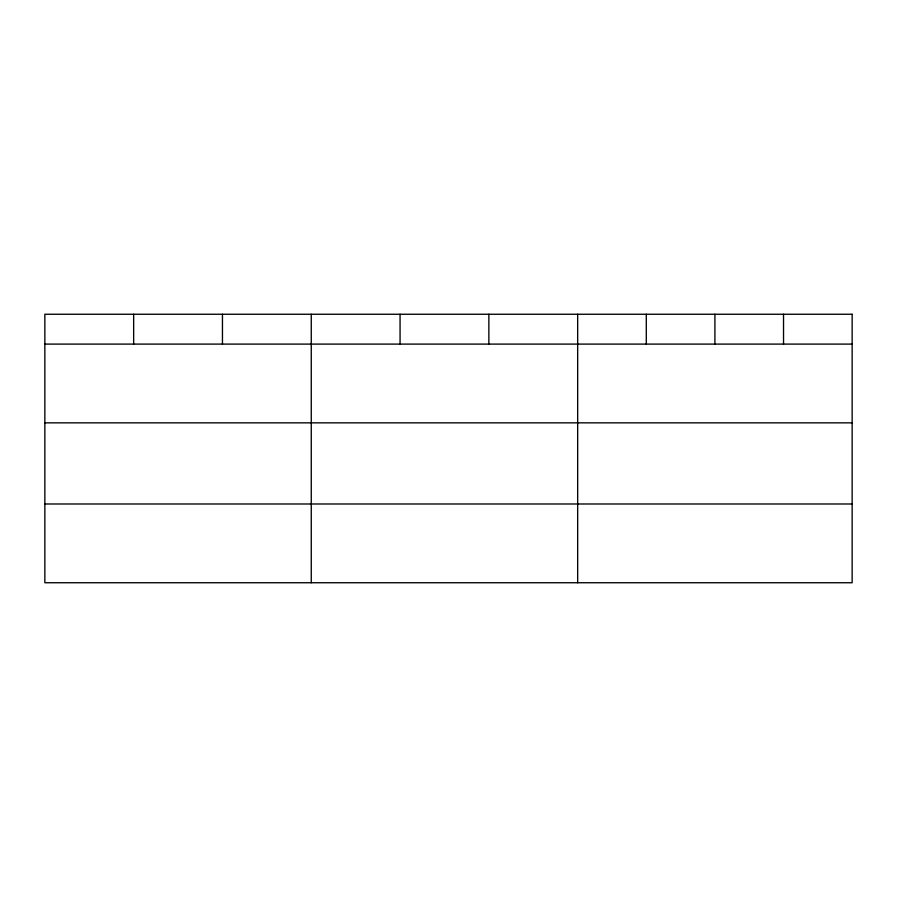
<?xml version="1.0" encoding="UTF-8"?>
<svg xmlns="http://www.w3.org/2000/svg" width="897" height="897" viewBox="0 0 897 897"><rect width="100%" height="100%" fill="white"/><g stroke="black" fill="none" stroke-linecap="round" stroke-linejoin="round"><path stroke-width="1.35" d="M44.85 344.1L852.15 344.1M44.85 422.846L852.15 422.846M44.85 503.991L852.15 503.991M783.529 314.253L783.529 344.1M714.909 314.253L714.909 344.1M646.288 314.253L646.288 344.1M577.668 314.253L577.668 582.747M488.865 314.253L488.865 344.1M400.062 314.253L400.062 344.1M311.259 314.253L311.259 582.747M222.456 314.253L222.456 344.1M133.653 314.253L133.653 344.1M852.15 314.253L44.85 314.253L44.85 582.747L852.15 582.747L852.15 314.253"/></g></svg>
